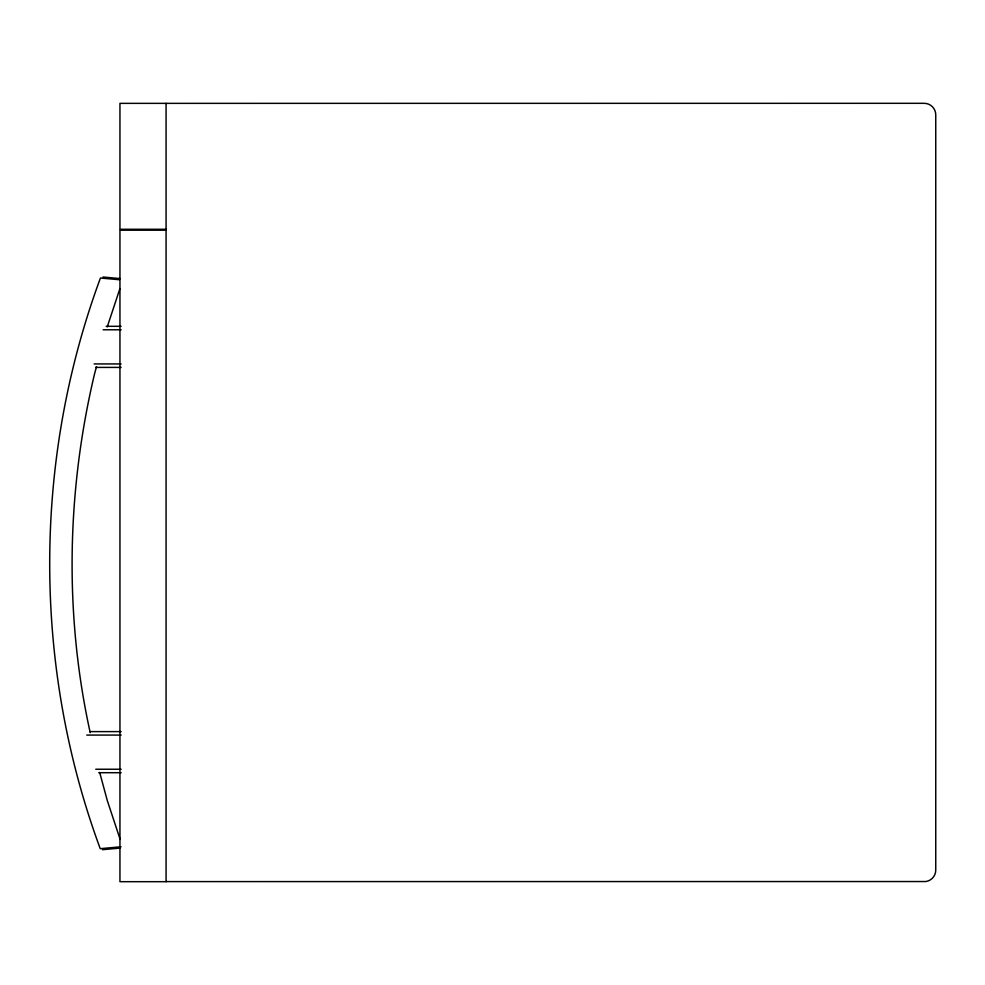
<?xml version="1.0" encoding="UTF-8"?>
<svg xmlns="http://www.w3.org/2000/svg" width="985" height="985" viewBox="0 0 985 985"><rect width="100%" height="100%" fill="white"/><g stroke="black" fill="none" stroke-linecap="round" stroke-linejoin="round"><path stroke-width="1.48" d="M96.518 366.605L94.523 373.968C66.66 491.256 64.234 614.8 90.201 732.655M107.242 326.897L119.924 288.568M121.044 846.78L100.236 848.676C32.764 666.143 32.887 460.5 100.445 278.016L119.481 279.752M102.452 849.686L120.33 848.06M166.071 229.271L119.948 229.271L119.948 103.363L924.213 103.314A11.537 11.537 0 0 1 935.75 114.851L935.75 870.112A11.537 11.537 0 0 1 925.728 881.538L166.071 881.6M166.071 230.195L119.948 230.195L119.948 881.686L166.071 881.686L166.071 103.314M106.146 326.306L121.13 326.306M103.154 329.778L121.13 329.778M94.166 363.933L121.13 363.933M95.668 367.405L121.13 367.405M89.758 731.609L121.155 731.609M86.766 735.081L121.155 735.081M95.742 769.236L121.155 769.236M98.734 772.708L121.155 772.708M103.006 277.031L120.17 278.595M120.145 839.417L107.242 800.399L99.694 772.449"/></g></svg>
